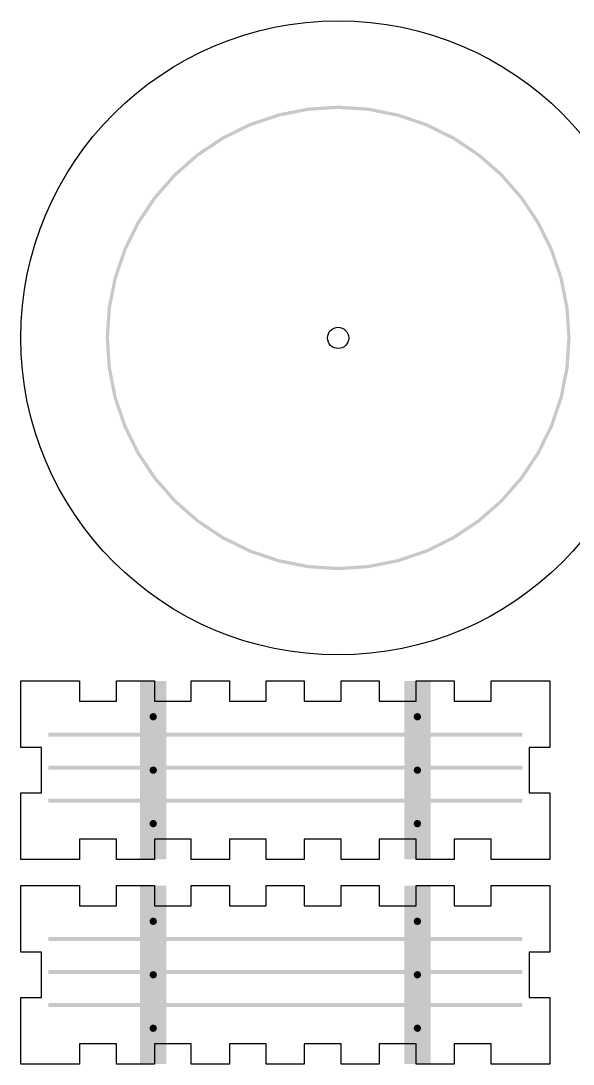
# Model space of a CAD drawing. Header units: millimetres. Extents: x 6 to 594, y 82 to 394.
# Drawn here: x 6 to 89.6, y 236 to 394 of the extents above; entities that cross this region are included whole.
import ezdxf

# ---------------------------------------------------------------- set-up
doc = ezdxf.new("R2010")
doc.units = ezdxf.units.MM
doc.layers.add('CUT', color=1, linetype='Continuous')
doc.layers.add('RASTER', color=7, linetype='Continuous')

msp = doc.modelspace()

# ---------------------------------------------------------------- hatches: boundary and pattern name
at = {"layer": 'RASTER'}
h = msp.add_hatch(color=7, dxfattribs=at)
h.paths.add_polyline_path([(89.2, 346), (88.899, 341.405), (88.001, 336.89), (86.521, 332.53), (84.484, 328.4), (81.926, 324.572), (78.89, 321.11), (75.428, 318.074), (71.6, 315.516), (67.47, 313.479), (63.11, 311.999), (58.595, 311.101), (54, 310.8), (49.405, 311.101), (44.89, 311.999), (40.53, 313.479), (36.4, 315.516), (32.572, 318.074), (29.11, 321.11), (26.074, 324.572), (23.516, 328.4), (21.479, 332.53), (19.999, 336.89), (19.101, 341.405), (18.8, 346), (19.101, 350.595), (19.999, 355.11), (21.479, 359.47), (23.516, 363.6), (26.074, 367.428), (29.11, 370.89), (32.572, 373.926), (36.4, 376.484), (40.53, 378.521), (44.89, 380.001), (49.405, 380.899), (54, 381.2), (58.595, 380.899), (63.11, 380.001), (67.47, 378.521), (71.6, 376.484), (75.428, 373.926), (78.89, 370.89), (81.926, 367.428), (84.484, 363.6), (86.521, 359.47), (88.001, 355.11), (88.899, 350.595)])
h.paths.add_polyline_path([(88.7, 346), (88.403, 341.471), (87.518, 337.019), (86.059, 332.721), (84.051, 328.65), (81.529, 324.876), (78.537, 321.463), (75.124, 318.471), (71.35, 315.949), (67.279, 313.941), (62.981, 312.482), (58.529, 311.597), (54, 311.3), (49.471, 311.597), (45.019, 312.482), (40.721, 313.941), (36.65, 315.949), (32.876, 318.471), (29.463, 321.463), (26.471, 324.876), (23.949, 328.65), (21.941, 332.721), (20.482, 337.019), (19.597, 341.471), (19.3, 346), (19.597, 350.529), (20.482, 354.981), (21.941, 359.279), (23.949, 363.35), (26.471, 367.124), (29.463, 370.537), (32.876, 373.529), (36.65, 376.051), (40.721, 378.059), (45.019, 379.518), (49.471, 380.403), (54, 380.7), (58.529, 380.403), (62.981, 379.518), (67.279, 378.059), (71.35, 376.051), (75.124, 373.529), (78.537, 370.537), (81.529, 367.124), (84.051, 363.35), (86.059, 359.279), (87.518, 354.981), (88.403, 350.529)])
for points in [[(24, 294), (28, 294), (28, 267), (24, 267)], [(64, 294), (68, 294), (68, 267), (64, 267)], [(26.55, 288.6), (26.545, 288.528), (26.531, 288.458), (26.508, 288.39), (26.476, 288.325), (26.436, 288.265), (26.389, 288.211), (26.335, 288.164), (26.275, 288.124), (26.21, 288.092), (26.142, 288.069), (26.072, 288.055), (26, 288.05), (25.928, 288.055), (25.858, 288.069), (25.79, 288.092), (25.725, 288.124), (25.665, 288.164), (25.611, 288.211), (25.564, 288.265), (25.524, 288.325), (25.492, 288.39), (25.469, 288.458), (25.455, 288.528), (25.45, 288.6), (25.455, 288.672), (25.469, 288.742), (25.492, 288.81), (25.524, 288.875), (25.564, 288.935), (25.611, 288.989), (25.665, 289.036), (25.725, 289.076), (25.79, 289.108), (25.858, 289.131), (25.928, 289.145), (26, 289.15), (26.072, 289.145), (26.142, 289.131), (26.21, 289.108), (26.275, 289.076), (26.335, 289.036), (26.389, 288.989), (26.436, 288.935), (26.476, 288.875), (26.508, 288.81), (26.531, 288.742), (26.545, 288.672)], [(66.55, 288.6), (66.545, 288.528), (66.531, 288.458), (66.508, 288.39), (66.476, 288.325), (66.436, 288.265), (66.389, 288.211), (66.335, 288.164), (66.275, 288.124), (66.21, 288.092), (66.142, 288.069), (66.072, 288.055), (66, 288.05), (65.928, 288.055), (65.858, 288.069), (65.79, 288.092), (65.725, 288.124), (65.665, 288.164), (65.611, 288.211), (65.564, 288.265), (65.524, 288.325), (65.492, 288.39), (65.469, 288.458), (65.455, 288.528), (65.45, 288.6), (65.455, 288.672), (65.469, 288.742), (65.492, 288.81), (65.524, 288.875), (65.564, 288.935), (65.611, 288.989), (65.665, 289.036), (65.725, 289.076), (65.79, 289.108), (65.858, 289.131), (65.928, 289.145), (66, 289.15), (66.072, 289.145), (66.142, 289.131), (66.21, 289.108), (66.275, 289.076), (66.335, 289.036), (66.389, 288.989), (66.436, 288.935), (66.476, 288.875), (66.508, 288.81), (66.531, 288.742), (66.545, 288.672)], [(10.1, 286.2), (81.9, 286.2), (81.9, 285.6), (10.1, 285.6)], [(10.1, 281.2), (81.9, 281.2), (81.9, 280.6), (10.1, 280.6)], [(26.55, 280.5), (26.545, 280.428), (26.531, 280.358), (26.508, 280.29), (26.476, 280.225), (26.436, 280.165), (26.389, 280.111), (26.335, 280.064), (26.275, 280.024), (26.21, 279.992), (26.142, 279.969), (26.072, 279.955), (26, 279.95), (25.928, 279.955), (25.858, 279.969), (25.79, 279.992), (25.725, 280.024), (25.665, 280.064), (25.611, 280.111), (25.564, 280.165), (25.524, 280.225), (25.492, 280.29), (25.469, 280.358), (25.455, 280.428), (25.45, 280.5), (25.455, 280.572), (25.469, 280.642), (25.492, 280.71), (25.524, 280.775), (25.564, 280.835), (25.611, 280.889), (25.665, 280.936), (25.725, 280.976), (25.79, 281.008), (25.858, 281.031), (25.928, 281.045), (26, 281.05), (26.072, 281.045), (26.142, 281.031), (26.21, 281.008), (26.275, 280.976), (26.335, 280.936), (26.389, 280.889), (26.436, 280.835), (26.476, 280.775), (26.508, 280.71), (26.531, 280.642), (26.545, 280.572)], [(66.55, 280.5), (66.545, 280.428), (66.531, 280.358), (66.508, 280.29), (66.476, 280.225), (66.436, 280.165), (66.389, 280.111), (66.335, 280.064), (66.275, 280.024), (66.21, 279.992), (66.142, 279.969), (66.072, 279.955), (66, 279.95), (65.928, 279.955), (65.858, 279.969), (65.79, 279.992), (65.725, 280.024), (65.665, 280.064), (65.611, 280.111), (65.564, 280.165), (65.524, 280.225), (65.492, 280.29), (65.469, 280.358), (65.455, 280.428), (65.45, 280.5), (65.455, 280.572), (65.469, 280.642), (65.492, 280.71), (65.524, 280.775), (65.564, 280.835), (65.611, 280.889), (65.665, 280.936), (65.725, 280.976), (65.79, 281.008), (65.858, 281.031), (65.928, 281.045), (66, 281.05), (66.072, 281.045), (66.142, 281.031), (66.21, 281.008), (66.275, 280.976), (66.335, 280.936), (66.389, 280.889), (66.436, 280.835), (66.476, 280.775), (66.508, 280.71), (66.531, 280.642), (66.545, 280.572)], [(10.1, 276.2), (81.9, 276.2), (81.9, 275.6), (10.1, 275.6)], [(26.55, 272.4), (26.545, 272.328), (26.531, 272.258), (26.508, 272.19), (26.476, 272.125), (26.436, 272.065), (26.389, 272.011), (26.335, 271.964), (26.275, 271.924), (26.21, 271.892), (26.142, 271.869), (26.072, 271.855), (26, 271.85), (25.928, 271.855), (25.858, 271.869), (25.79, 271.892), (25.725, 271.924), (25.665, 271.964), (25.611, 272.011), (25.564, 272.065), (25.524, 272.125), (25.492, 272.19), (25.469, 272.258), (25.455, 272.328), (25.45, 272.4), (25.455, 272.472), (25.469, 272.542), (25.492, 272.61), (25.524, 272.675), (25.564, 272.735), (25.611, 272.789), (25.665, 272.836), (25.725, 272.876), (25.79, 272.908), (25.858, 272.931), (25.928, 272.945), (26, 272.95), (26.072, 272.945), (26.142, 272.931), (26.21, 272.908), (26.275, 272.876), (26.335, 272.836), (26.389, 272.789), (26.436, 272.735), (26.476, 272.675), (26.508, 272.61), (26.531, 272.542), (26.545, 272.472)], [(66.55, 272.4), (66.545, 272.328), (66.531, 272.258), (66.508, 272.19), (66.476, 272.125), (66.436, 272.065), (66.389, 272.011), (66.335, 271.964), (66.275, 271.924), (66.21, 271.892), (66.142, 271.869), (66.072, 271.855), (66, 271.85), (65.928, 271.855), (65.858, 271.869), (65.79, 271.892), (65.725, 271.924), (65.665, 271.964), (65.611, 272.011), (65.564, 272.065), (65.524, 272.125), (65.492, 272.19), (65.469, 272.258), (65.455, 272.328), (65.45, 272.4), (65.455, 272.472), (65.469, 272.542), (65.492, 272.61), (65.524, 272.675), (65.564, 272.735), (65.611, 272.789), (65.665, 272.836), (65.725, 272.876), (65.79, 272.908), (65.858, 272.931), (65.928, 272.945), (66, 272.95), (66.072, 272.945), (66.142, 272.931), (66.21, 272.908), (66.275, 272.876), (66.335, 272.836), (66.389, 272.789), (66.436, 272.735), (66.476, 272.675), (66.508, 272.61), (66.531, 272.542), (66.545, 272.472)], [(24, 263), (28, 263), (28, 236), (24, 236)], [(64, 263), (68, 263), (68, 236), (64, 236)], [(26.55, 257.6), (26.545, 257.528), (26.531, 257.458), (26.508, 257.39), (26.476, 257.325), (26.436, 257.265), (26.389, 257.211), (26.335, 257.164), (26.275, 257.124), (26.21, 257.092), (26.142, 257.069), (26.072, 257.055), (26, 257.05), (25.928, 257.055), (25.858, 257.069), (25.79, 257.092), (25.725, 257.124), (25.665, 257.164), (25.611, 257.211), (25.564, 257.265), (25.524, 257.325), (25.492, 257.39), (25.469, 257.458), (25.455, 257.528), (25.45, 257.6), (25.455, 257.672), (25.469, 257.742), (25.492, 257.81), (25.524, 257.875), (25.564, 257.935), (25.611, 257.989), (25.665, 258.036), (25.725, 258.076), (25.79, 258.108), (25.858, 258.131), (25.928, 258.145), (26, 258.15), (26.072, 258.145), (26.142, 258.131), (26.21, 258.108), (26.275, 258.076), (26.335, 258.036), (26.389, 257.989), (26.436, 257.935), (26.476, 257.875), (26.508, 257.81), (26.531, 257.742), (26.545, 257.672)], [(66.55, 257.6), (66.545, 257.528), (66.531, 257.458), (66.508, 257.39), (66.476, 257.325), (66.436, 257.265), (66.389, 257.211), (66.335, 257.164), (66.275, 257.124), (66.21, 257.092), (66.142, 257.069), (66.072, 257.055), (66, 257.05), (65.928, 257.055), (65.858, 257.069), (65.79, 257.092), (65.725, 257.124), (65.665, 257.164), (65.611, 257.211), (65.564, 257.265), (65.524, 257.325), (65.492, 257.39), (65.469, 257.458), (65.455, 257.528), (65.45, 257.6), (65.455, 257.672), (65.469, 257.742), (65.492, 257.81), (65.524, 257.875), (65.564, 257.935), (65.611, 257.989), (65.665, 258.036), (65.725, 258.076), (65.79, 258.108), (65.858, 258.131), (65.928, 258.145), (66, 258.15), (66.072, 258.145), (66.142, 258.131), (66.21, 258.108), (66.275, 258.076), (66.335, 258.036), (66.389, 257.989), (66.436, 257.935), (66.476, 257.875), (66.508, 257.81), (66.531, 257.742), (66.545, 257.672)], [(10.1, 255.2), (81.9, 255.2), (81.9, 254.6), (10.1, 254.6)], [(10.1, 250.2), (81.9, 250.2), (81.9, 249.6), (10.1, 249.6)], [(26.55, 249.5), (26.545, 249.428), (26.531, 249.358), (26.508, 249.29), (26.476, 249.225), (26.436, 249.165), (26.389, 249.111), (26.335, 249.064), (26.275, 249.024), (26.21, 248.992), (26.142, 248.969), (26.072, 248.955), (26, 248.95), (25.928, 248.955), (25.858, 248.969), (25.79, 248.992), (25.725, 249.024), (25.665, 249.064), (25.611, 249.111), (25.564, 249.165), (25.524, 249.225), (25.492, 249.29), (25.469, 249.358), (25.455, 249.428), (25.45, 249.5), (25.455, 249.572), (25.469, 249.642), (25.492, 249.71), (25.524, 249.775), (25.564, 249.835), (25.611, 249.889), (25.665, 249.936), (25.725, 249.976), (25.79, 250.008), (25.858, 250.031), (25.928, 250.045), (26, 250.05), (26.072, 250.045), (26.142, 250.031), (26.21, 250.008), (26.275, 249.976), (26.335, 249.936), (26.389, 249.889), (26.436, 249.835), (26.476, 249.775), (26.508, 249.71), (26.531, 249.642), (26.545, 249.572)], [(66.55, 249.5), (66.545, 249.428), (66.531, 249.358), (66.508, 249.29), (66.476, 249.225), (66.436, 249.165), (66.389, 249.111), (66.335, 249.064), (66.275, 249.024), (66.21, 248.992), (66.142, 248.969), (66.072, 248.955), (66, 248.95), (65.928, 248.955), (65.858, 248.969), (65.79, 248.992), (65.725, 249.024), (65.665, 249.064), (65.611, 249.111), (65.564, 249.165), (65.524, 249.225), (65.492, 249.29), (65.469, 249.358), (65.455, 249.428), (65.45, 249.5), (65.455, 249.572), (65.469, 249.642), (65.492, 249.71), (65.524, 249.775), (65.564, 249.835), (65.611, 249.889), (65.665, 249.936), (65.725, 249.976), (65.79, 250.008), (65.858, 250.031), (65.928, 250.045), (66, 250.05), (66.072, 250.045), (66.142, 250.031), (66.21, 250.008), (66.275, 249.976), (66.335, 249.936), (66.389, 249.889), (66.436, 249.835), (66.476, 249.775), (66.508, 249.71), (66.531, 249.642), (66.545, 249.572)], [(10.1, 245.2), (81.9, 245.2), (81.9, 244.6), (10.1, 244.6)], [(26.55, 241.4), (26.545, 241.328), (26.531, 241.258), (26.508, 241.19), (26.476, 241.125), (26.436, 241.065), (26.389, 241.011), (26.335, 240.964), (26.275, 240.924), (26.21, 240.892), (26.142, 240.869), (26.072, 240.855), (26, 240.85), (25.928, 240.855), (25.858, 240.869), (25.79, 240.892), (25.725, 240.924), (25.665, 240.964), (25.611, 241.011), (25.564, 241.065), (25.524, 241.125), (25.492, 241.19), (25.469, 241.258), (25.455, 241.328), (25.45, 241.4), (25.455, 241.472), (25.469, 241.542), (25.492, 241.61), (25.524, 241.675), (25.564, 241.735), (25.611, 241.789), (25.665, 241.836), (25.725, 241.876), (25.79, 241.908), (25.858, 241.931), (25.928, 241.945), (26, 241.95), (26.072, 241.945), (26.142, 241.931), (26.21, 241.908), (26.275, 241.876), (26.335, 241.836), (26.389, 241.789), (26.436, 241.735), (26.476, 241.675), (26.508, 241.61), (26.531, 241.542), (26.545, 241.472)], [(66.55, 241.4), (66.545, 241.328), (66.531, 241.258), (66.508, 241.19), (66.476, 241.125), (66.436, 241.065), (66.389, 241.011), (66.335, 240.964), (66.275, 240.924), (66.21, 240.892), (66.142, 240.869), (66.072, 240.855), (66, 240.85), (65.928, 240.855), (65.858, 240.869), (65.79, 240.892), (65.725, 240.924), (65.665, 240.964), (65.611, 241.011), (65.564, 241.065), (65.524, 241.125), (65.492, 241.19), (65.469, 241.258), (65.455, 241.328), (65.45, 241.4), (65.455, 241.472), (65.469, 241.542), (65.492, 241.61), (65.524, 241.675), (65.564, 241.735), (65.611, 241.789), (65.665, 241.836), (65.725, 241.876), (65.79, 241.908), (65.858, 241.931), (65.928, 241.945), (66, 241.95), (66.072, 241.945), (66.142, 241.931), (66.21, 241.908), (66.275, 241.876), (66.335, 241.836), (66.389, 241.789), (66.436, 241.735), (66.476, 241.675), (66.508, 241.61), (66.531, 241.542), (66.545, 241.472)]]:
    msp.add_hatch(color=7, dxfattribs=at).paths.add_polyline_path(points)

# ---------------------------------------------------------------- linework, layer by layer
at = {"layer": 'CUT'}
for points in [[(5.96, 294.04), (9.1, 294.04), (14.817, 294.04), (14.817, 290.94), (20.414, 290.94), (20.414, 294.04), (26.171, 294.04), (26.171, 290.94), (31.768, 290.94), (31.768, 294.04), (37.525, 294.04), (37.525, 290.94), (43.122, 290.94), (43.122, 294.04), (48.878, 294.04), (48.878, 290.94), (54.475, 290.94), (54.475, 294.04), (60.232, 294.04), (60.232, 290.94), (65.829, 290.94), (65.829, 294.04), (71.586, 294.04), (71.586, 290.94), (77.183, 290.94), (77.183, 294.04), (82.9, 294.04), (86.04, 294.04), (86.04, 290.9), (86.04, 283.927), (82.94, 283.927), (82.94, 277.073), (86.04, 277.073), (86.04, 270.1), (86.04, 266.96), (82.9, 266.96), (77.183, 266.96), (77.183, 270.06), (71.586, 270.06), (71.586, 266.96), (65.829, 266.96), (65.829, 270.06), (60.232, 270.06), (60.232, 266.96), (54.475, 266.96), (54.475, 270.06), (48.878, 270.06), (48.878, 266.96), (43.122, 266.96), (43.122, 270.06), (37.525, 270.06), (37.525, 266.96), (31.768, 266.96), (31.768, 270.06), (26.171, 270.06), (26.171, 266.96), (20.414, 266.96), (20.414, 270.06), (14.817, 270.06), (14.817, 266.96), (9.1, 266.96), (5.96, 266.96), (5.96, 270.1), (5.96, 277.073), (9.06, 277.073), (9.06, 283.927), (5.96, 283.927), (5.96, 290.9)], [(5.96, 263.04), (9.1, 263.04), (14.817, 263.04), (14.817, 259.94), (20.414, 259.94), (20.414, 263.04), (26.171, 263.04), (26.171, 259.94), (31.768, 259.94), (31.768, 263.04), (37.525, 263.04), (37.525, 259.94), (43.122, 259.94), (43.122, 263.04), (48.878, 263.04), (48.878, 259.94), (54.475, 259.94), (54.475, 263.04), (60.232, 263.04), (60.232, 259.94), (65.829, 259.94), (65.829, 263.04), (71.586, 263.04), (71.586, 259.94), (77.183, 259.94), (77.183, 263.04), (82.9, 263.04), (86.04, 263.04), (86.04, 259.9), (86.04, 252.927), (82.94, 252.927), (82.94, 246.073), (86.04, 246.073), (86.04, 239.1), (86.04, 235.96), (82.9, 235.96), (77.183, 235.96), (77.183, 239.06), (71.586, 239.06), (71.586, 235.96), (65.829, 235.96), (65.829, 239.06), (60.232, 239.06), (60.232, 235.96), (54.475, 235.96), (54.475, 239.06), (48.878, 239.06), (48.878, 235.96), (43.122, 235.96), (43.122, 239.06), (37.525, 239.06), (37.525, 235.96), (31.768, 235.96), (31.768, 239.06), (26.171, 239.06), (26.171, 235.96), (20.414, 235.96), (20.414, 239.06), (14.817, 239.06), (14.817, 235.96), (9.1, 235.96), (5.96, 235.96), (5.96, 239.1), (5.96, 246.073), (9.06, 246.073), (9.06, 252.927), (5.96, 252.927), (5.96, 259.9)]]:
    msp.add_lwpolyline(points, close=True, dxfattribs=at)
for radius in [48.04, 1.61]:
    msp.add_circle((54, 346), radius, dxfattribs=at)

doc.saveas('drawing.dxf')
